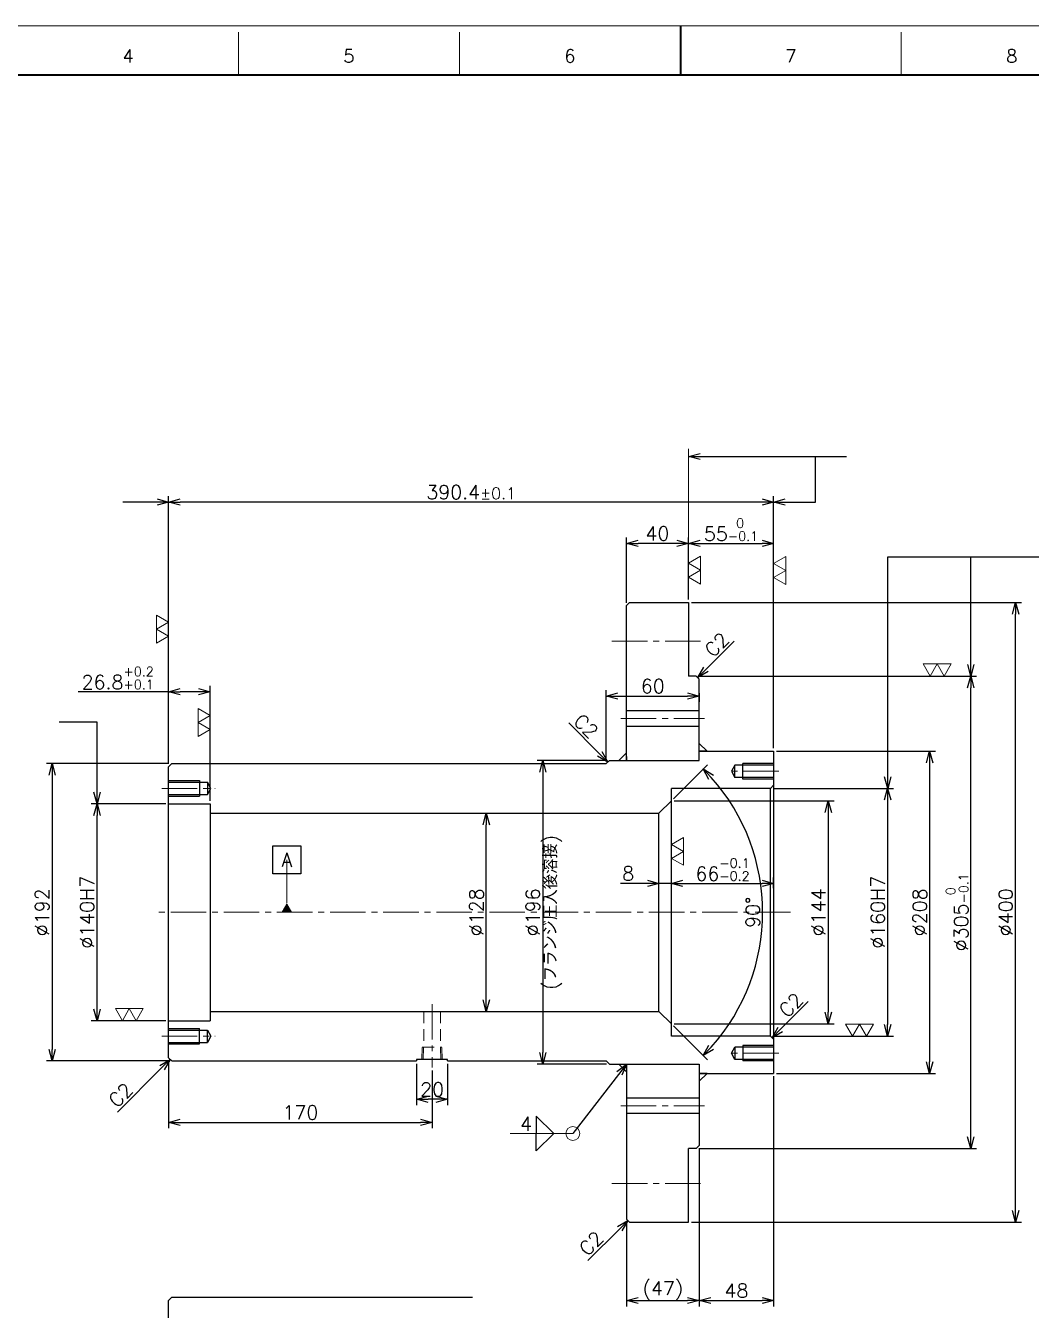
# Model space of a CAD drawing. Header units: millimetres. Extents: x 0 to 1764, y -17 to 1242.
# Drawn here: x 487 to 1136, y 412 to 1242 of the extents above; entities that cross this region are included whole.
import ezdxf
from ezdxf import colors
from ezdxf.entities.mleader import LeaderData, LeaderLine
from ezdxf.enums import TextEntityAlignment as Align
from ezdxf.math import Vec2, Vec3

# ---------------------------------------------------------------- set-up
doc = ezdxf.new("R2010")
doc.units = ezdxf.units.MM
doc.header["$LTSCALE"] = 1.2
doc.header["$PDMODE"] = 99
doc.header["$PDSIZE"] = 1
doc.linetypes.add('CENTER2', pattern=[28.575, 19.05, -3.175, 3.175, -3.175])
doc.linetypes.add('HIDDEN', pattern=[9.525, 6.35, -3.175])
for name, color, linetype, lineweight in [('04_HIDDEN', 2, 'HIDDEN', 13), ('05_CENTER', 4, 'CENTER2', 13), ('07_TEXT', 3, 'Continuous', 13), ('08_DIM', 3, 'Continuous', 13), ('90_FRAME', 5, 'Continuous', 35)]:
    doc.layers.add(name, color=color, linetype=linetype, lineweight=lineweight)
doc.layers.add('91_BLANK', color=5, linetype='Continuous', lineweight=0, plot=False)
doc.styles.add('KSS_TXT', font='txt.shx', dxfattribs={"bigfont": 'extfont2.shx'})
doc.styles.add('KSS_TXT_S', font='txt.shx', dxfattribs={"height": 6, "bigfont": 'extfont2.shx'})
doc.styles.get("Standard").update_dxf_attribs({"font": 'txt.shx', "bigfont": 'extfont2.shx'})
doc.dimstyles.new('KSS_DIM', dxfattribs={"dimscale": 3, "dimtxt": 3, "dimasz": 2.5, "dimexe": 1.25, "dimexo": 0.625, "dimtad": 1, "dimdsep": 46, "dimtxsty": 'KSS_TXT', "dimblk": 'OPEN30', "dimcen": 0, "dimazin": 2, "dimtfac": 0.75, "dimtmove": 0, "dimatfit": 3, "dimldrblk": 'OPEN30', "dimfxl": 1.25, "dimtolj": 1, "dimarcsym": 0})

# ---------------------------------------------------------------- blocks, each defined once
blk = doc.blocks.new('_Open30')
at = {"color": 0, "linetype": 'ByBlock', "lineweight": -2}
for p, q in [((-1, 0.27), (0, 0)), ((0, 0), (-1, -0.27)), ((0, 0), (-1, 0))]:
    blk.add_line(p, q, dxfattribs=at)
blk = doc.blocks.new('*D164')
at = {"layer": '08_DIM', "color": 0, "lineweight": -2, "transparency": 16777216}
for p, q in [((739.4, 571.39), (739.4, 544.84)), ((759.4, 571.39), (759.4, 544.84)), ((751.9, 548.59), (746.9, 548.59))]:
    blk.add_line(p, q, dxfattribs=at)
at = {"layer": 'Defpoints', "color": 0, "transparency": 16777216}
for p in [(739.4, 573.27), (759.4, 573.27), (739.4, 548.59)]:
    blk.add_point(p, dxfattribs=at)
at = {"layer": '08_DIM', "color": 0, "lineweight": -2, "transparency": 16777216, "xscale": 7.5, "yscale": 7.5, "zscale": 7.5, "rotation": 180}
blk.add_blockref('_Open30', (739.4, 548.59), dxfattribs=at)
at = {"layer": '08_DIM', "color": 0, "lineweight": -2, "transparency": 16777216, "xscale": 7.5, "yscale": 7.5, "zscale": 7.5}
blk.add_blockref('_Open30', (759.4, 548.59), dxfattribs=at)
at = {"layer": '08_DIM', "color": 0, "transparency": 16777216, "insert": (749.4, 554.96), "char_height": 9, "attachment_point": 5, "style": 'KSS_TXT'}
blk.add_mtext('\\A1;20', dxfattribs=at)
blk = doc.blocks.new('*D165')
at = {"layer": '08_DIM', "color": 0, "lineweight": -2, "transparency": 16777216}
for p, q in [((579.4, 573.39), (579.4, 529.92)), ((749.4, 567.14), (749.4, 529.92)), ((586.9, 533.67), (741.9, 533.67))]:
    blk.add_line(p, q, dxfattribs=at)
at = {"layer": 'Defpoints', "color": 0, "transparency": 16777216}
for p in [(579.4, 575.27), (749.4, 569.01), (749.4, 533.67)]:
    blk.add_point(p, dxfattribs=at)
at = {"layer": '08_DIM', "color": 0, "lineweight": -2, "transparency": 16777216, "xscale": 7.5, "yscale": 7.5, "zscale": 7.5, "rotation": 180}
blk.add_blockref('_Open30', (579.4, 533.67), dxfattribs=at)
at = {"layer": '08_DIM', "color": 0, "lineweight": -2, "transparency": 16777216, "xscale": 7.5, "yscale": 7.5, "zscale": 7.5}
blk.add_blockref('_Open30', (749.4, 533.67), dxfattribs=at)
at = {"layer": '08_DIM', "color": 0, "transparency": 16777216, "insert": (664.4, 540.04), "char_height": 9, "attachment_point": 5, "style": 'KSS_TXT'}
blk.add_mtext('\\A1;170', dxfattribs=at)
blk = doc.blocks.new('*D166')
at = {"layer": '08_DIM', "color": 0, "lineweight": -2, "transparency": 16777216}
for p, q in [((779.64, 733.27), (788.12, 733.27)), ((784.37, 612.77), (784.37, 725.77)), ((779.64, 605.27), (788.12, 605.27))]:
    blk.add_line(p, q, dxfattribs=at)
at = {"layer": 'Defpoints', "color": 0, "transparency": 16777216}
for p in [(777.76, 733.27), (784.37, 733.27), (777.76, 605.27)]:
    blk.add_point(p, dxfattribs=at)
at = {"layer": '08_DIM', "color": 0, "lineweight": -2, "transparency": 16777216, "xscale": 7.5, "yscale": 7.5, "zscale": 7.5}
for p, rotation in [((784.37, 733.27), 90), ((784.37, 605.27), 270)]:
    blk.add_blockref('_Open30', p, dxfattribs=dict(at, rotation=rotation))
at = {"layer": '08_DIM', "color": 0, "transparency": 16777216, "insert": (777.99, 669.27), "char_height": 9, "attachment_point": 5, "rotation": 90, "style": 'KSS_TXT'}
blk.add_mtext('\\A1;%%C128', dxfattribs=at)
blk = doc.blocks.new('*D167')
at = {"layer": '08_DIM', "color": 0, "lineweight": -2, "transparency": 16777216}
for p, q in [((577.53, 739.27), (529.49, 739.27)), ((533.24, 606.77), (533.24, 731.77)), ((577.53, 599.27), (529.49, 599.27))]:
    blk.add_line(p, q, dxfattribs=at)
at = {"layer": 'Defpoints', "color": 0, "transparency": 16777216}
for p in [(533.24, 739.27), (579.4, 739.27), (579.4, 599.27)]:
    blk.add_point(p, dxfattribs=at)
at = {"layer": '08_DIM', "color": 0, "lineweight": -2, "transparency": 16777216, "xscale": 7.5, "yscale": 7.5, "zscale": 7.5}
for p, rotation in [((533.24, 739.27), 90), ((533.24, 599.27), 270)]:
    blk.add_blockref('_Open30', p, dxfattribs=dict(at, rotation=rotation))
at = {"layer": '08_DIM', "color": 0, "transparency": 16777216, "insert": (526.86, 669.27), "char_height": 9, "attachment_point": 5, "rotation": 90, "style": 'KSS_TXT'}
blk.add_mtext('\\A1;%%C140H7', dxfattribs=at)
blk = doc.blocks.new('*D168')
at = {"layer": '08_DIM', "color": 0, "lineweight": -2, "transparency": 16777216}
for p, q in [((579.53, 765.27), (500.47, 765.27)), ((504.22, 757.77), (504.22, 580.77)), ((579.53, 573.27), (500.47, 573.27))]:
    blk.add_line(p, q, dxfattribs=at)
at = {"layer": 'Defpoints', "color": 0, "transparency": 16777216}
for p in [(581.4, 765.27), (504.22, 573.27), (581.4, 573.27)]:
    blk.add_point(p, dxfattribs=at)
at = {"layer": '08_DIM', "color": 0, "lineweight": -2, "transparency": 16777216, "xscale": 7.5, "yscale": 7.5, "zscale": 7.5}
for p, rotation in [((504.22, 765.27), 90), ((504.22, 573.27), 270)]:
    blk.add_blockref('_Open30', p, dxfattribs=dict(at, rotation=rotation))
at = {"layer": '08_DIM', "color": 0, "transparency": 16777216, "insert": (497.85, 669.27), "char_height": 9, "attachment_point": 5, "rotation": 90, "style": 'KSS_TXT'}
blk.add_mtext('\\A1;%%C192', dxfattribs=at)
blk = doc.blocks.new('*D169')
at = {"layer": '08_DIM', "color": 0, "lineweight": -2, "transparency": 16777216}
for p, q in [((861.93, 767.27), (817.09, 767.27)), ((820.84, 759.77), (820.84, 578.77)), ((861.93, 571.27), (817.09, 571.27))]:
    blk.add_line(p, q, dxfattribs=at)
at = {"layer": 'Defpoints', "color": 0, "transparency": 16777216}
for p in [(863.8, 767.27), (820.84, 571.27), (863.8, 571.27)]:
    blk.add_point(p, dxfattribs=at)
at = {"layer": '08_DIM', "color": 0, "lineweight": -2, "transparency": 16777216, "xscale": 7.5, "yscale": 7.5, "zscale": 7.5}
for p, rotation in [((820.84, 767.27), 90), ((820.84, 571.27), 270)]:
    blk.add_blockref('_Open30', p, dxfattribs=dict(at, rotation=rotation))
at = {"layer": '08_DIM', "color": 0, "transparency": 16777216, "char_height": 9, "attachment_point": 5, "rotation": 90, "style": 'KSS_TXT'}
for s, insert in [('\\A1;(フランジ圧入後溶接)', (827.21, 669.27)), ('\\A1;%%C196', (814.46, 669.27))]:
    blk.add_mtext(s, dxfattribs=dict(at, insert=insert))
blk = doc.blocks.new('*D170')
at = {"layer": '08_DIM', "color": 0, "lineweight": -2, "transparency": 16777216}
for p, q in [((905.68, 741.27), (1008.82, 741.27)), ((1005.07, 733.77), (1005.07, 604.77)), ((905.68, 597.27), (1008.82, 597.27))]:
    blk.add_line(p, q, dxfattribs=at)
at = {"layer": 'Defpoints', "color": 0, "transparency": 16777216}
for p in [(903.8, 741.27), (903.8, 597.27), (1005.07, 597.27)]:
    blk.add_point(p, dxfattribs=at)
at = {"layer": '08_DIM', "color": 0, "lineweight": -2, "transparency": 16777216, "xscale": 7.5, "yscale": 7.5, "zscale": 7.5}
for p, rotation in [((1005.07, 741.27), 90), ((1005.07, 597.27), 270)]:
    blk.add_blockref('_Open30', p, dxfattribs=dict(at, rotation=rotation))
at = {"layer": '08_DIM', "color": 0, "transparency": 16777216, "insert": (998.7, 669.27), "char_height": 9, "attachment_point": 5, "rotation": 90, "style": 'KSS_TXT'}
blk.add_mtext('\\A1;%%C144', dxfattribs=at)
blk = doc.blocks.new('*D171')
at = {"layer": '08_DIM', "color": 0, "lineweight": -2, "transparency": 16777216}
for p, q in [((969.68, 749.27), (1047.12, 749.27)), ((1043.37, 741.77), (1043.37, 596.77)), ((969.68, 589.27), (1047.12, 589.27))]:
    blk.add_line(p, q, dxfattribs=at)
at = {"layer": 'Defpoints', "color": 0, "transparency": 16777216}
for p in [(967.8, 749.27), (967.8, 589.27), (1043.37, 589.27)]:
    blk.add_point(p, dxfattribs=at)
at = {"layer": '08_DIM', "color": 0, "lineweight": -2, "transparency": 16777216, "xscale": 7.5, "yscale": 7.5, "zscale": 7.5}
for p, rotation in [((1043.37, 749.27), 90), ((1043.37, 589.27), 270)]:
    blk.add_blockref('_Open30', p, dxfattribs=dict(at, rotation=rotation))
at = {"layer": '08_DIM', "color": 0, "transparency": 16777216, "insert": (1037, 669.27), "char_height": 9, "attachment_point": 5, "rotation": 90, "style": 'KSS_TXT'}
blk.add_mtext('\\A1;%%C160H7', dxfattribs=at)
blk = doc.blocks.new('*D172')
at = {"layer": '08_DIM', "color": 0, "lineweight": -2, "transparency": 16777216}
for p, q in [((971.68, 773.27), (1074.17, 773.27)), ((1070.42, 765.77), (1070.42, 572.77)), ((971.68, 565.27), (1074.17, 565.27))]:
    blk.add_line(p, q, dxfattribs=at)
at = {"layer": 'Defpoints', "color": 0, "transparency": 16777216}
for p in [(969.8, 773.27), (969.8, 565.27), (1070.42, 565.27)]:
    blk.add_point(p, dxfattribs=at)
at = {"layer": '08_DIM', "color": 0, "lineweight": -2, "transparency": 16777216, "xscale": 7.5, "yscale": 7.5, "zscale": 7.5}
for p, rotation in [((1070.42, 773.27), 90), ((1070.42, 565.27), 270)]:
    blk.add_blockref('_Open30', p, dxfattribs=dict(at, rotation=rotation))
at = {"layer": '08_DIM', "color": 0, "transparency": 16777216, "insert": (1064.05, 669.27), "char_height": 9, "attachment_point": 5, "rotation": 90, "style": 'KSS_TXT'}
blk.add_mtext('\\A1;%%C208', dxfattribs=at)
blk = doc.blocks.new('*D173')
at = {"layer": '08_DIM', "color": 0, "lineweight": -2, "transparency": 16777216}
for p, q in [((921.68, 821.77), (1100.77, 821.77)), ((1097.02, 524.27), (1097.02, 814.27)), ((921.68, 516.77), (1100.77, 516.77))]:
    blk.add_line(p, q, dxfattribs=at)
at = {"layer": 'Defpoints', "color": 0, "transparency": 16777216}
for p in [(919.8, 821.77), (1097.02, 821.77), (919.8, 516.77)]:
    blk.add_point(p, dxfattribs=at)
at = {"layer": '08_DIM', "color": 0, "lineweight": -2, "transparency": 16777216, "xscale": 7.5, "yscale": 7.5, "zscale": 7.5}
for p, rotation in [((1097.02, 821.77), 90), ((1097.02, 516.77), 270)]:
    blk.add_blockref('_Open30', p, dxfattribs=dict(at, rotation=rotation))
at = {"layer": '08_DIM', "color": 0, "transparency": 16777216, "insert": (1088.15, 669.27), "char_height": 9, "attachment_point": 5, "rotation": 90, "style": 'KSS_TXT'}
blk.add_mtext('%%C305{\\H6.000000;\\S 0^ -0.1;}', dxfattribs=at)
blk = doc.blocks.new('*D174')
at = {"layer": '08_DIM', "color": 0, "lineweight": -2, "transparency": 16777216}
for p, q in [((916.68, 869.27), (1129.65, 869.27)), ((1125.9, 476.77), (1125.9, 861.77)), ((916.68, 469.27), (1129.65, 469.27))]:
    blk.add_line(p, q, dxfattribs=at)
at = {"layer": 'Defpoints', "color": 0, "transparency": 16777216}
for p in [(914.8, 869.27), (1125.9, 869.27), (914.8, 469.27)]:
    blk.add_point(p, dxfattribs=at)
at = {"layer": '08_DIM', "color": 0, "lineweight": -2, "transparency": 16777216, "xscale": 7.5, "yscale": 7.5, "zscale": 7.5}
for p, rotation in [((1125.9, 869.27), 90), ((1125.9, 469.27), 270)]:
    blk.add_blockref('_Open30', p, dxfattribs=dict(at, rotation=rotation))
at = {"layer": '08_DIM', "color": 0, "transparency": 16777216, "insert": (1119.53, 669.27), "char_height": 9, "attachment_point": 5, "rotation": 90, "style": 'KSS_TXT'}
blk.add_mtext('\\A1;%%C400', dxfattribs=at)
blk = doc.blocks.new('*D176')
at = {"layer": '08_DIM', "color": 0, "lineweight": -2, "transparency": 16777216}
for p, q in [((861.8, 767.14), (861.8, 812.62)), ((869.3, 808.87), (914.3, 808.87)), ((921.8, 810.75), (921.8, 805.12))]:
    blk.add_line(p, q, dxfattribs=at)
at = {"layer": 'Defpoints', "color": 0, "transparency": 16777216}
for p in [(921.8, 812.62), (921.8, 808.87), (861.8, 765.27)]:
    blk.add_point(p, dxfattribs=at)
at = {"layer": '08_DIM', "color": 0, "lineweight": -2, "transparency": 16777216, "xscale": 7.5, "yscale": 7.5, "zscale": 7.5, "rotation": 180}
blk.add_blockref('_Open30', (861.8, 808.87), dxfattribs=at)
at = {"layer": '08_DIM', "color": 0, "lineweight": -2, "transparency": 16777216, "xscale": 7.5, "yscale": 7.5, "zscale": 7.5}
blk.add_blockref('_Open30', (921.8, 808.87), dxfattribs=at)
at = {"layer": '08_DIM', "color": 0, "transparency": 16777216, "insert": (891.8, 815.25), "char_height": 9, "attachment_point": 5, "style": 'KSS_TXT'}
blk.add_mtext('\\A1;60', dxfattribs=at)
blk = doc.blocks.new('*D177')
at = {"layer": '08_DIM', "color": 0, "lineweight": -2, "transparency": 16777216}
for p, q in [((874.8, 869.14), (874.8, 911.16)), ((907.3, 907.41), (882.3, 907.41)), ((914.8, 871.14), (914.8, 911.16))]:
    blk.add_line(p, q, dxfattribs=at)
at = {"layer": 'Defpoints', "color": 0, "transparency": 16777216}
for p in [(874.8, 907.41), (874.8, 867.27), (914.8, 869.27)]:
    blk.add_point(p, dxfattribs=at)
at = {"layer": '08_DIM', "color": 0, "lineweight": -2, "transparency": 16777216, "xscale": 7.5, "yscale": 7.5, "zscale": 7.5, "rotation": 180}
blk.add_blockref('_Open30', (874.8, 907.41), dxfattribs=at)
at = {"layer": '08_DIM', "color": 0, "lineweight": -2, "transparency": 16777216, "xscale": 7.5, "yscale": 7.5, "zscale": 7.5}
blk.add_blockref('_Open30', (914.8, 907.41), dxfattribs=at)
at = {"layer": '08_DIM', "color": 0, "transparency": 16777216, "insert": (894.8, 913.78), "char_height": 9, "attachment_point": 5, "style": 'KSS_TXT'}
blk.add_mtext('\\A1;40', dxfattribs=at)
blk = doc.blocks.new('*D178')
at = {"layer": '08_DIM', "color": 0, "lineweight": -2, "transparency": 16777216}
for p, q in [((921.8, 516.89), (921.8, 414.89)), ((874.8, 469.39), (874.8, 414.89)), ((882.3, 418.64), (914.3, 418.64))]:
    blk.add_line(p, q, dxfattribs=at)
at = {"layer": 'Defpoints', "color": 0, "transparency": 16777216}
for p in [(921.8, 518.77), (874.8, 471.27), (921.8, 418.64)]:
    blk.add_point(p, dxfattribs=at)
at = {"layer": '08_DIM', "color": 0, "lineweight": -2, "transparency": 16777216, "xscale": 7.5, "yscale": 7.5, "zscale": 7.5, "rotation": 180}
blk.add_blockref('_Open30', (874.8, 418.64), dxfattribs=at)
at = {"layer": '08_DIM', "color": 0, "lineweight": -2, "transparency": 16777216, "xscale": 7.5, "yscale": 7.5, "zscale": 7.5}
blk.add_blockref('_Open30', (921.8, 418.64), dxfattribs=at)
at = {"layer": '08_DIM', "color": 0, "transparency": 16777216, "insert": (898.3, 425.01), "char_height": 9, "attachment_point": 5, "style": 'KSS_TXT'}
blk.add_mtext('\\A1;(47)', dxfattribs=at)
blk = doc.blocks.new('*D179')
at = {"layer": '08_DIM', "color": 0, "lineweight": -2, "transparency": 16777216}
for p, q in [((914.8, 871.14), (914.8, 911.16)), ((922.3, 907.41), (962.3, 907.41)), ((969.8, 775.14), (969.8, 911.16))]:
    blk.add_line(p, q, dxfattribs=at)
at = {"layer": 'Defpoints', "color": 0, "transparency": 16777216}
for p in [(969.8, 907.41), (914.8, 869.27), (969.8, 773.27)]:
    blk.add_point(p, dxfattribs=at)
at = {"layer": '08_DIM', "color": 0, "lineweight": -2, "transparency": 16777216, "xscale": 7.5, "yscale": 7.5, "zscale": 7.5, "rotation": 180}
blk.add_blockref('_Open30', (914.8, 907.41), dxfattribs=at)
at = {"layer": '08_DIM', "color": 0, "lineweight": -2, "transparency": 16777216, "xscale": 7.5, "yscale": 7.5, "zscale": 7.5}
blk.add_blockref('_Open30', (969.8, 907.41), dxfattribs=at)
at = {"layer": '08_DIM', "color": 0, "transparency": 16777216, "insert": (942.3, 916.28), "char_height": 9, "attachment_point": 5, "style": 'KSS_TXT'}
blk.add_mtext('55{\\H6.000000;\\S 0^ -0.1;}', dxfattribs=at)
blk = doc.blocks.new('*D180')
at = {"layer": '08_DIM', "color": 0, "lineweight": -2, "transparency": 16777216}
for p, q in [((969.8, 563.39), (969.8, 414.89)), ((921.8, 516.89), (921.8, 414.89)), ((929.3, 418.64), (962.3, 418.64))]:
    blk.add_line(p, q, dxfattribs=at)
at = {"layer": 'Defpoints', "color": 0, "transparency": 16777216}
for p in [(969.8, 565.27), (921.8, 518.77), (969.8, 418.64)]:
    blk.add_point(p, dxfattribs=at)
at = {"layer": '08_DIM', "color": 0, "lineweight": -2, "transparency": 16777216, "xscale": 7.5, "yscale": 7.5, "zscale": 7.5, "rotation": 180}
blk.add_blockref('_Open30', (921.8, 418.64), dxfattribs=at)
at = {"layer": '08_DIM', "color": 0, "lineweight": -2, "transparency": 16777216, "xscale": 7.5, "yscale": 7.5, "zscale": 7.5}
blk.add_blockref('_Open30', (969.8, 418.64), dxfattribs=at)
at = {"layer": '08_DIM', "color": 0, "transparency": 16777216, "insert": (945.8, 425.01), "char_height": 9, "attachment_point": 5, "style": 'KSS_TXT'}
blk.add_mtext('\\A1;48', dxfattribs=at)
blk = doc.blocks.new('*D181')
at = {"layer": '08_DIM', "color": 0, "lineweight": -2, "transparency": 16777216}
for p, q in [((579.4, 765.14), (579.4, 937.81)), ((969.8, 775.14), (969.8, 937.81)), ((962.3, 934.06), (586.9, 934.06))]:
    blk.add_line(p, q, dxfattribs=at)
at = {"layer": 'Defpoints', "color": 0, "transparency": 16777216}
for p in [(579.4, 934.06), (969.8, 773.27), (579.4, 763.27)]:
    blk.add_point(p, dxfattribs=at)
at = {"layer": '08_DIM', "color": 0, "lineweight": -2, "transparency": 16777216, "xscale": 7.5, "yscale": 7.5, "zscale": 7.5, "rotation": 180}
blk.add_blockref('_Open30', (579.4, 934.06), dxfattribs=at)
at = {"layer": '08_DIM', "color": 0, "lineweight": -2, "transparency": 16777216, "xscale": 7.5, "yscale": 7.5, "zscale": 7.5}
blk.add_blockref('_Open30', (969.8, 934.06), dxfattribs=at)
at = {"layer": '08_DIM', "color": 0, "transparency": 16777216, "insert": (774.6, 940.43), "char_height": 9, "attachment_point": 5, "style": 'KSS_TXT'}
blk.add_mtext('390.4{\\H7.500000;%%p0.1}', dxfattribs=at)
blk = doc.blocks.new('*D182')
at = {"layer": '08_DIM', "color": 0, "lineweight": -2, "transparency": 16777216}
blk.add_line((857.5, 771.57), (837.53, 791.54), dxfattribs=at)
at = {"layer": 'Defpoints', "color": 0, "transparency": 16777216}
for p in [(825.52, 803.55), (825.52, 803.55), (862.8, 766.27)]:
    blk.add_point(p, dxfattribs=at)
at = {"layer": '08_DIM', "color": 0, "lineweight": -2, "transparency": 16777216, "xscale": 7.5, "yscale": 7.5, "zscale": 7.5, "rotation": 315}
blk.add_blockref('_Open30', (862.8, 766.27), dxfattribs=at)
at = {"layer": '08_DIM', "color": 0, "transparency": 16777216, "insert": (848.67, 789.42), "char_height": 9, "attachment_point": 5, "rotation": 315, "style": 'KSS_TXT'}
blk.add_mtext('\\A1;C2', dxfattribs=at)
blk = doc.blocks.new('*D183')
at = {"layer": '08_DIM', "color": 0, "lineweight": -2, "transparency": 16777216}
blk.add_line((926.11, 826.07), (944.25, 844.21), dxfattribs=at)
at = {"layer": 'Defpoints', "color": 0, "transparency": 16777216}
for p in [(954.43, 854.4), (954.43, 854.4), (920.8, 820.77)]:
    blk.add_point(p, dxfattribs=at)
at = {"layer": '08_DIM', "color": 0, "lineweight": -2, "transparency": 16777216, "xscale": 7.5, "yscale": 7.5, "zscale": 7.5, "rotation": 225}
blk.add_blockref('_Open30', (920.8, 820.77), dxfattribs=at)
at = {"layer": '08_DIM', "color": 0, "transparency": 16777216, "insert": (933.11, 842.09), "char_height": 9, "attachment_point": 5, "rotation": 45, "style": 'KSS_TXT'}
blk.add_mtext('\\A1;C2', dxfattribs=at)
blk = doc.blocks.new('*D184')
at = {"layer": '08_DIM', "color": 0, "lineweight": -2, "transparency": 16777216}
blk.add_line((974.11, 593.57), (992.11, 611.58), dxfattribs=at)
at = {"layer": 'Defpoints', "color": 0, "transparency": 16777216}
for p in [(998.4, 617.87), (998.4, 617.87), (968.8, 588.27)]:
    blk.add_point(p, dxfattribs=at)
at = {"layer": '08_DIM', "color": 0, "lineweight": -2, "transparency": 16777216, "xscale": 7.5, "yscale": 7.5, "zscale": 7.5, "rotation": 224.9999999999999}
blk.add_blockref('_Open30', (968.8, 588.27), dxfattribs=at)
at = {"layer": '08_DIM', "color": 0, "transparency": 16777216, "insert": (980.98, 609.46), "char_height": 9, "attachment_point": 5, "rotation": 45, "style": 'KSS_TXT'}
blk.add_mtext('\\A1;C2', dxfattribs=at)
blk = doc.blocks.new('*D185')
at = {"layer": '08_DIM', "color": 0, "lineweight": -2, "transparency": 16777216}
blk.add_line((575.1, 568.97), (546.31, 540.17), dxfattribs=at)
at = {"layer": 'Defpoints', "color": 0, "transparency": 16777216}
for p in [(580.4, 574.27), (525.47, 519.34), (525.47, 519.34)]:
    blk.add_point(p, dxfattribs=at)
at = {"layer": '08_DIM', "color": 0, "lineweight": -2, "transparency": 16777216, "xscale": 7.5, "yscale": 7.5, "zscale": 7.5, "rotation": 44.99999999999983}
blk.add_blockref('_Open30', (580.4, 574.27), dxfattribs=at)
at = {"layer": '08_DIM', "color": 0, "transparency": 16777216, "insert": (548.43, 551.31), "char_height": 9, "attachment_point": 5, "rotation": 45, "style": 'KSS_TXT'}
blk.add_mtext('\\A1;C2', dxfattribs=at)
blk = doc.blocks.new('*D186')
at = {"layer": '08_DIM', "color": 0, "lineweight": -2, "transparency": 16777216}
for p, q in [((895.8, 684.88), (895.8, 691.71)), ((903.8, 684.88), (903.8, 691.71)), ((888.3, 687.96), (871.05, 687.96)), ((903.8, 687.96), (895.8, 687.96)), ((911.3, 687.96), (918.8, 687.96))]:
    blk.add_line(p, q, dxfattribs=at)
at = {"layer": 'Defpoints', "color": 0, "transparency": 16777216}
for p in [(895.8, 687.96), (895.8, 683), (903.8, 683)]:
    blk.add_point(p, dxfattribs=at)
at = {"layer": '08_DIM', "color": 0, "lineweight": -2, "transparency": 16777216, "xscale": 7.5, "yscale": 7.5, "zscale": 7.5}
blk.add_blockref('_Open30', (895.8, 687.96), dxfattribs=at)
at = {"layer": '08_DIM', "color": 0, "lineweight": -2, "transparency": 16777216, "xscale": 7.5, "yscale": 7.5, "zscale": 7.5, "rotation": 180}
blk.add_blockref('_Open30', (903.8, 687.96), dxfattribs=at)
at = {"layer": '08_DIM', "color": 0, "transparency": 16777216, "insert": (875.93, 694.33), "char_height": 9, "attachment_point": 5, "style": 'KSS_TXT'}
blk.add_mtext('\\A1;8', dxfattribs=at)
blk = doc.blocks.new('*D187')
at = {"layer": '08_DIM', "color": 0, "lineweight": -2, "transparency": 16777216}
for p, q in [((903.8, 684.88), (903.8, 691.71)), ((969.8, 684.88), (969.8, 691.71)), ((911.3, 687.96), (962.3, 687.96))]:
    blk.add_line(p, q, dxfattribs=at)
at = {"layer": 'Defpoints', "color": 0, "transparency": 16777216}
for p in [(903.8, 683), (969.8, 687.96), (969.8, 683)]:
    blk.add_point(p, dxfattribs=at)
at = {"layer": '08_DIM', "color": 0, "lineweight": -2, "transparency": 16777216, "xscale": 7.5, "yscale": 7.5, "zscale": 7.5, "rotation": 180}
blk.add_blockref('_Open30', (903.8, 687.96), dxfattribs=at)
at = {"layer": '08_DIM', "color": 0, "lineweight": -2, "transparency": 16777216, "xscale": 7.5, "yscale": 7.5, "zscale": 7.5}
blk.add_blockref('_Open30', (969.8, 687.96), dxfattribs=at)
at = {"layer": '08_DIM', "color": 0, "transparency": 16777216, "insert": (936.8, 696.83), "char_height": 9, "attachment_point": 5, "style": 'KSS_TXT'}
blk.add_mtext('66{\\H6.000000;\\S-0.1^ -0.2;}', dxfattribs=at)
blk = doc.blocks.new('*D188')
at = {"layer": '08_DIM', "color": 0, "lineweight": -2, "transparency": 16777216}
for p, q in [((579.4, 765.14), (579.4, 815.37)), ((606.2, 741.14), (606.2, 815.37)), ((579.4, 811.62), (521.09, 811.62)), ((598.7, 811.62), (586.9, 811.62))]:
    blk.add_line(p, q, dxfattribs=at)
at = {"layer": 'Defpoints', "color": 0, "transparency": 16777216}
for p in [(579.4, 811.62), (579.4, 763.27), (606.2, 739.27)]:
    blk.add_point(p, dxfattribs=at)
at = {"layer": '08_DIM', "color": 0, "lineweight": -2, "transparency": 16777216, "xscale": 7.5, "yscale": 7.5, "zscale": 7.5, "rotation": 180}
blk.add_blockref('_Open30', (579.4, 811.62), dxfattribs=at)
at = {"layer": '08_DIM', "color": 0, "lineweight": -2, "transparency": 16777216, "xscale": 7.5, "yscale": 7.5, "zscale": 7.5}
blk.add_blockref('_Open30', (606.2, 811.62), dxfattribs=at)
at = {"layer": '08_DIM', "color": 0, "transparency": 16777216, "insert": (546.5, 820.5), "char_height": 9, "attachment_point": 5, "style": 'KSS_TXT'}
blk.add_mtext('26.8{\\H6.000000;\\S+0.2^ +0.1;}', dxfattribs=at)
blk = doc.blocks.new('*D189')
at = {"layer": '08_DIM', "color": 0, "lineweight": -2, "transparency": 16777216}
for p, q in [((905.13, 742.6), (927.01, 764.47)), ((905.13, 595.94), (927.01, 574.07))]:
    blk.add_line(p, q, dxfattribs=at)
blk.add_arc((831.8, 669.27), 130.89, 318.28361, 41.71639, dxfattribs=at)
at = {"layer": 'Defpoints', "color": 0, "transparency": 16777216}
for p in [(903.8, 741.27), (895.8, 733.27), (958.23, 635.39), (895.8, 605.27), (903.8, 597.27)]:
    blk.add_point(p, dxfattribs=at)
at = {"layer": '08_DIM', "color": 0, "lineweight": -2, "transparency": 16777216, "xscale": 7.5, "yscale": 7.5, "zscale": 7.5}
for p, rotation in [((924.35, 761.82), 133.3581932478947), ((924.35, 576.72), 226.6418067521053)]:
    blk.add_blockref('_Open30', p, dxfattribs=dict(at, rotation=rotation))
at = {"layer": '08_DIM', "color": 0, "transparency": 16777216, "insert": (956.32, 669.27), "char_height": 9, "attachment_point": 5, "rotation": 90, "style": 'KSS_TXT'}
blk.add_mtext('\\A1;90%%d', dxfattribs=at)
blk = doc.blocks.new('*D190')
at = {"layer": '08_DIM', "color": 0, "lineweight": -2, "transparency": 16777216}
blk.add_line((870.5, 464.97), (849.96, 444.42), dxfattribs=at)
at = {"layer": 'Defpoints', "color": 0, "transparency": 16777216}
for p in [(875.8, 470.27), (837.37, 431.83), (837.37, 431.83)]:
    blk.add_point(p, dxfattribs=at)
at = {"layer": '08_DIM', "color": 0, "lineweight": -2, "transparency": 16777216, "xscale": 7.5, "yscale": 7.5, "zscale": 7.5, "rotation": 45.00000000000016}
blk.add_blockref('_Open30', (875.8, 470.27), dxfattribs=at)
at = {"layer": '08_DIM', "color": 0, "transparency": 16777216, "insert": (852.08, 455.56), "char_height": 9, "attachment_point": 5, "rotation": 45, "style": 'KSS_TXT'}
blk.add_mtext('\\A1;C2', dxfattribs=at)
blk = doc.blocks.new('p1ba02')
for p, q in [((-1.5, 2.6), (1.5, 2.6)), ((0, 0), (-1.5, 2.6)), ((1.5, 2.6), (0, 0)), ((3, 0), (1.5, 2.6)), ((1.5, 2.6), (4.5, 2.6)), ((4.5, 2.6), (3, 0))]:
    blk.add_line(p, q)
blk = doc.blocks.new('AM_DATUM')
at = {"transparency": 16777216}
blk.add_lwpolyline([(3, -3), (-3, -3), (-3, 3), (3, 3)], close=True, dxfattribs=at)
blk.add_attdef('DATUM', text='', height=3, dxfattribs=at).set_placement((0, 0), align=Align.MIDDLE)
blk = doc.blocks.new('_DatumFilled')
at = {"color": 0, "linetype": 'ByBlock'}
blk.add_solid([(0, 0.58), (-1, 0), (0, -0.58)], dxfattribs=at)
blk = doc.blocks.new('Weld-line')
blk.add_line((0, 0), (1, 0))

msp = doc.modelspace()

# ---------------------------------------------------------------- linework, layer by layer
at = {"color": 0}
for p, q in [((874.805, 867.27), (876.805, 869.27)), ((874.805, 767.27), (874.805, 867.27)), ((876.805, 869.27), (914.805, 869.27)), ((914.805, 869.27), (914.805, 821.77)), ((919.805, 821.77), (914.805, 821.77)), ((921.805, 819.77), (919.805, 821.77)), ((921.805, 767.27), (921.805, 819.77)), ((921.805, 799.27), (874.805, 799.27)), ((921.805, 789.27), (874.805, 789.27)), ((921.805, 773.27), (969.805, 773.27)), ((969.805, 773.27), (969.805, 565.27)), ((579.405, 763.27), (581.405, 765.27)), ((579.405, 575.27), (579.405, 763.27)), ((581.405, 765.27), (861.805, 765.27)), ((861.805, 765.27), (863.805, 767.27)), ((863.805, 767.27), (921.805, 767.27)), ((944.805, 764.27), (942.496, 760.27)), ((969.805, 764.27), (944.805, 764.27)), ((944.805, 756.27), (944.805, 764.27)), ((969.805, 765.27), (949.805, 765.27)), ((949.805, 755.27), (949.805, 765.27)), ((942.496, 760.27), (944.805, 756.27)), ((969.805, 756.27), (944.805, 756.27)), ((969.805, 755.27), (949.805, 755.27)), ((579.405, 754.27), (599.405, 754.27)), ((579.405, 753.27), (604.405, 753.27)), ((599.405, 754.27), (599.405, 744.27)), ((604.405, 753.27), (604.405, 745.27)), ((606.714, 749.27), (604.405, 753.27)), ((604.405, 745.27), (606.714, 749.27)), ((967.805, 749.27), (903.805, 749.27)), ((903.805, 589.27), (903.805, 749.27)), ((969.805, 751.27), (967.805, 749.27)), ((967.805, 589.27), (967.805, 749.27)), ((579.405, 745.27), (604.405, 745.27)), ((579.405, 744.27), (599.405, 744.27)), ((579.405, 739.27), (606.205, 739.27)), ((606.205, 739.27), (606.205, 599.27)), ((895.805, 733.27), (903.805, 741.27)), ((606.205, 733.27), (895.805, 733.27)), ((895.805, 605.27), (895.805, 733.27)), ((579.405, 599.27), (606.205, 599.27)), ((606.205, 605.27), (895.805, 605.27)), ((895.805, 605.27), (903.805, 597.27)), ((579.405, 594.27), (599.405, 594.27)), ((579.405, 593.27), (604.405, 593.27)), ((599.405, 584.27), (599.405, 594.27)), ((604.405, 593.27), (606.714, 589.27)), ((604.405, 585.27), (604.405, 593.27)), ((606.714, 589.27), (604.405, 585.27)), ((967.805, 589.27), (903.805, 589.27)), ((969.805, 587.27), (967.805, 589.27)), ((579.405, 585.27), (604.405, 585.27)), ((579.405, 584.27), (599.405, 584.27)), ((942.496, 578.27), (944.805, 582.27)), ((969.805, 582.27), (944.805, 582.27)), ((944.805, 582.27), (944.805, 574.27)), ((969.805, 583.27), (949.805, 583.27)), ((949.805, 583.27), (949.805, 573.27)), ((579.405, 575.27), (581.405, 573.27)), ((581.405, 573.27), (739.405, 573.27)), ((759.405, 574.27), (739.405, 574.27)), ((739.405, 574.27), (739.405, 573.27)), ((759.405, 573.27), (759.405, 574.27)), ((759.405, 573.27), (861.805, 573.27)), ((861.805, 573.27), (863.805, 571.27)), ((944.805, 574.27), (942.496, 578.27)), ((969.805, 574.27), (944.805, 574.27)), ((969.805, 573.27), (949.805, 573.27)), ((863.805, 571.27), (921.805, 571.27)), ((874.805, 571.27), (874.805, 471.27)), ((921.805, 571.27), (921.805, 518.77)), ((921.805, 565.27), (969.805, 565.27)), ((921.805, 549.27), (874.805, 549.27)), ((921.805, 539.27), (874.805, 539.27)), ((914.805, 469.27), (914.805, 516.77)), ((919.805, 516.77), (914.805, 516.77)), ((919.805, 516.77), (921.805, 518.77)), ((874.805, 471.27), (876.805, 469.27)), ((876.805, 469.27), (914.805, 469.27)), ((579.405, 418.763), (581.405, 420.763)), ((579.405, 230.763), (579.405, 418.763)), ((581.405, 420.763), (775.556, 420.763))]:
    msp.add_line(p, q, dxfattribs=at)
at = {"color": 3}
for p, q in [((827.864, 526.494), (816.614, 537.744)), ((816.614, 537.744), (816.614, 526.494)), ((827.864, 526.494), (816.614, 515.244)), ((816.614, 515.244), (816.614, 526.494))]:
    msp.add_line(p, q, dxfattribs=at)
for points in [[(874.805, 767.27), (874.805, 772.27), (869.805, 767.27), (869.805, 767.27)], [(921.805, 773.27), (921.805, 778.27), (926.805, 773.27), (926.805, 773.27)], [(874.805, 571.27), (874.805, 566.27), (869.805, 571.27), (869.805, 571.27)], [(921.805, 565.27), (921.805, 560.27), (926.805, 565.27), (926.805, 565.27)]]:
    msp.add_lwpolyline(points, close=True, dxfattribs=at)
for points in [[(874.805, 767.27), (874.805, 769.77), (874.805, 769.77), (874.805, 767.27)], [(874.805, 571.27), (874.805, 568.77), (874.805, 568.77), (874.805, 571.27)]]:
    msp.add_lwpolyline(points, close=True)
at = {"layer": '04_HIDDEN'}
for p, q in [((744.055, 605.27), (744.055, 582.27)), ((754.755, 605.27), (754.755, 582.27)), ((742.826, 574.27), (743.078, 582.27)), ((743.078, 582.27), (755.732, 582.27)), ((743.682, 574.27), (743.934, 582.27)), ((755.127, 574.27), (754.876, 582.27)), ((755.983, 574.27), (755.732, 582.27))]:
    msp.add_line(p, q, dxfattribs=at)
at = {"layer": '05_CENTER'}
for p, q in [((865.441, 844.27), (924.276, 844.27)), ((871.186, 794.27), (925.186, 794.27)), ((973.192, 760.27), (939.7, 760.27)), ((574.964, 749.27), (609.51, 749.27)), ((980.76, 669.27), (571.867, 669.27)), ((749.405, 610.04), (749.405, 569.015)), ((574.964, 589.27), (609.51, 589.27)), ((973.192, 578.27), (939.7, 578.27)), ((871.186, 544.27), (925.186, 544.27)), ((865.441, 494.27), (924.276, 494.27))]:
    msp.add_line(p, q, dxfattribs=at)
at = {"layer": '08_DIM'}
msp.add_line((914.805, 911.155), (914.805, 968.352), dxfattribs=at)
msp.add_circle((840.248, 526.494), 4.5, dxfattribs=at)
at = {"layer": '90_FRAME', "color": 4, "lineweight": 13}
for p, q in [((624.464, 1209.75), (624.464, 1237.359)), ((767.032, 1209.75), (767.032, 1237.359)), ((1052.169, 1209.75), (1052.169, 1237.359))]:
    msp.add_line(p, q, dxfattribs=at)
at = {"layer": '90_FRAME'}
msp.add_line((909.6, 1241.619), (909.6, 1209.75), dxfattribs=at)
msp.add_lwpolyline([(82.742, 27.485), (1736.459, 27.485), (1736.459, 1209.75), (82.742, 1209.75)], close=True, dxfattribs=at)
at = {"layer": '91_BLANK'}
msp.add_lwpolyline([(0, 0), (1764.068, 0), (1764.068, 1241.619), (0, 1241.619)], close=True, dxfattribs=at)

# ---------------------------------------------------------------- block references
at = {"layer": '08_DIM', "xscale": 3, "yscale": 3, "zscale": 3}
for p, rotation in [((914.805, 894.631), 270), ((969.805, 894.465), 270), ((579.405, 847.608), 89.99999999999999), ((606.205, 787.223), 89.99999999999999), ((903.805, 713.099), 270)]:
    msp.add_blockref('p1ba02', p, dxfattribs=dict(at, rotation=rotation))
at = {"layer": '08_DIM'}
for name, p, xscale, yscale, zscale in [('p1ba02', (1070.864, 821.77), 3, 3, 3), ('p1ba02', (549.508, 599.27), 3, 3, 3), ('p1ba02', (1020.7, 589.27), 3, 3, 3), ('Weld-line', (799.748, 526.494), 40.49999999999999, 40.49999999999999, 40.49999999999999)]:
    msp.add_blockref(name, p, dxfattribs=dict(at, xscale=xscale, yscale=yscale, zscale=zscale))

# ---------------------------------------------------------------- texts
at = {"layer": '07_TEXT', "style": 'KSS_TXT_S'}
msp.add_text('4', height=9, dxfattribs=at).set_placement((806.165, 528.241))
at = {"layer": '90_FRAME', "color": 0, "lineweight": 13, "style": 'KSS_TXT'}
for s, p in [('4', (553.18, 1215.249)), ('5', (695.748, 1215.249)), ('6', (838.316, 1215.249)), ('7', (980.884, 1215.249)), ('8', (1123.453, 1215.249))]:
    msp.add_text(s, height=8.52, dxfattribs=at).set_placement(p, align=Align.BOTTOM_CENTER)

# ---------------------------------------------------------------- dimensions: what is measured, and where the dimension line sits
at = {"layer": '08_DIM'}
for base, p1, p2, override, picture, middle in [((579.405, 934.06), (969.805, 773.27), (579.405, 763.27), {"dimtol": 1, "dimtp": 0.1, "dimtm": 0.1, "dimtfac": 0.833333, "dimtolj": 0, "dimarcsym": 1}, '*D181', (774.605, 940.435)), ((969.805, 907.405), (914.805, 869.27), (969.805, 773.27), {"dimpost": '', "dimtol": 1, "dimlim": 0, "dimtp": 0, "dimtm": 0.1, "dimtfac": 0.666667, "dimtdec": 2, "dimtolj": 0, "dimtzin": 8, "dimarcsym": 1}, '*D179', (942.305, 916.28)), ((874.805, 907.405), (914.805, 869.27), (874.805, 867.27), {"dimarcsym": 1}, '*D177', (894.805, 913.78)), ((579.405, 811.623), (606.205, 739.27), (579.405, 763.27), {"dimpost": '', "dimtol": 1, "dimlim": 0, "dimtp": 0.2, "dimtm": -0.1, "dimtfac": 0.666667, "dimtdec": 2, "dimtolj": 0, "dimtzin": 8, "dimarcsym": 1}, '*D188', (546.498, 820.498)), ((921.805, 808.873), (861.805, 765.27), (921.805, 812.623), {"dimarcsym": 1}, '*D176', (891.805, 815.248)), ((895.805, 687.956), (903.805, 683.003), (895.805, 683.003), {"dimarcsym": 1}, '*D186', (875.93, 694.331)), ((969.805, 687.956), (903.805, 683.003), (969.805, 683.003), {"dimpost": '', "dimtol": 1, "dimlim": 0, "dimtp": -0.1, "dimtm": 0.2, "dimtfac": 0.666667, "dimtdec": 2, "dimtolj": 0, "dimtzin": 8, "dimarcsym": 1}, '*D187', (936.805, 696.831)), ((749.405, 533.669), (579.405, 575.27), (749.405, 569.015), {"dimarcsym": 1}, '*D165', (664.405, 540.044)), ((739.405, 548.588), (759.405, 573.27), (739.405, 573.27), {"dimarcsym": 1}, '*D164', (749.405, 554.963)), ((969.805, 418.638), (921.805, 518.77), (969.805, 565.27), {"dimarcsym": 1}, '*D180', (945.805, 425.013))]:
    dim = msp.add_linear_dim(base=base, p1=p1, p2=p2, dimstyle='KSS_DIM', override=override, dxfattribs=at)
    dim.commit()
    dim.dimension.update_dxf_attribs({"geometry": picture, "text_midpoint": middle})
for base, p1, p2, text, override, picture, middle in [((1125.903, 869.27), (914.805, 469.27), (914.805, 869.27), '%%C<>', {"dimarcsym": 1}, '*D174', (1119.528, 669.27)), ((1097.023, 821.77), (919.805, 516.77), (919.805, 821.77), '%%C<>', {"dimpost": '', "dimtol": 1, "dimlim": 0, "dimtp": 0, "dimtm": 0.1, "dimtfac": 0.666667, "dimtdec": 2, "dimtolj": 0, "dimtzin": 8, "dimarcsym": 1}, '*D173', (1088.148, 669.27)), ((1070.42, 565.27), (969.805, 773.27), (969.805, 565.27), '%%C<>', {"dimarcsym": 1}, '*D172', (1064.045, 669.27)), ((504.223, 573.27), (581.405, 765.27), (581.405, 573.27), '%%C<>', {"dimarcsym": 1}, '*D168', (497.848, 669.27)), ((820.838, 571.27), (863.805, 767.27), (863.805, 571.27), '%%C<>', {"dimpost": '\\X(フランジ圧入後溶接)', "dimarcsym": 1}, '*D169', (814.463, 669.27)), ((1043.374, 589.27), (967.805, 749.27), (967.805, 589.27), '%%C<>H7', {"dimarcsym": 1}, '*D171', (1036.999, 669.27)), ((533.239, 739.27), (579.405, 599.27), (579.405, 739.27), '%%C<>H7', {"dimarcsym": 1}, '*D167', (526.864, 669.27)), ((1005.073, 597.27), (903.805, 741.27), (903.805, 597.27), '%%C<>', {"dimarcsym": 1}, '*D170', (998.698, 669.27)), ((784.369, 733.27), (777.762, 605.27), (777.762, 733.27), '%%C<>', {"dimarcsym": 1}, '*D166', (777.994, 669.27))]:
    dim = msp.add_linear_dim(base=base, p1=p1, p2=p2, angle=90, text=text, dimstyle='KSS_DIM', override=override, dxfattribs=at)
    dim.commit()
    dim.dimension.update_dxf_attribs({"geometry": picture, "text_midpoint": middle})
for p1, p2, picture, middle in [((920.805, 820.77), (954.432, 854.397), '*D183', (933.11, 842.091)), ((862.805, 766.27), (825.52, 803.554), '*D182', (848.67, 789.42)), ((580.405, 574.27), (525.47, 519.335), '*D185', (548.43, 551.31)), ((875.805, 470.27), (837.365, 431.83), '*D190', (852.077, 455.558))]:
    dim = msp.add_aligned_dim(p1=p1, p2=p2, distance=0, text='C2', dimstyle='KSS_DIM', override={"dimse1": 1, "dimse2": 1, "dimsd2": 1, "dimarcsym": 1}, dxfattribs=at)
    dim.commit()
    dim.dimension.update_dxf_attribs({"geometry": picture, "text_midpoint": middle})
dim = msp.add_angular_dim_2l(base=(958.23, 635.394), line1=((895.805, 733.27), (903.805, 741.27)), line2=((895.805, 605.27), (903.805, 597.27)), dimstyle='KSS_DIM', override={"dimarcsym": 1}, dxfattribs=at)
dim.commit()
dim.dimension.update_dxf_attribs({"geometry": '*D189', "text_midpoint": (956.315, 669.27)})
dim = msp.add_linear_dim(base=(998.405, 617.869), p1=(968.805, 588.27), p2=(998.405, 617.869), angle=45, text='C2', dimstyle='KSS_DIM', override={"dimse1": 1, "dimse2": 1, "dimsd2": 1, "dimarcsym": 1}, dxfattribs=at)
dim.commit()
dim.dimension.update_dxf_attribs({"geometry": '*D184', "text_midpoint": (985.485, 604.95), "dimtype": 161})
dim = msp.add_linear_dim(base=(921.805, 418.638), p1=(874.805, 471.27), p2=(921.805, 518.77), text='(<>)', dimstyle='KSS_DIM', override={"dimarcsym": 1}, dxfattribs=at)
dim.commit()
dim.dimension.update_dxf_attribs({"geometry": '*D178', "text_midpoint": (898.305, 425.013)})

# ---------------------------------------------------------------- leaders
for points in [[(914.805, 963.526), (1016.895, 963.526)], [(969.805, 934.06), (996.775, 934.06), (996.775, 963.526)], [(579.405, 934.06), (549.903, 934.06)], [(1043.374, 749.27), (1043.374, 898.835), (1146.484, 898.835)], [(1097.023, 821.77), (1097.023, 898.835)], [(533.239, 739.27), (533.239, 791.933), (508.652, 791.933)]]:
    msp.add_leader(points, dimstyle='KSS_DIM', override={"dimarcsym": 1}, dxfattribs=at)
msp.add_leader([(874.805, 571.27), (840.248, 526.494)], dimstyle='KSS_DIM', dxfattribs=at)
ml = msp.add_multileader_block('Standard', dxfattribs=at)
ml.set_content('AM_DATUM', color=256, scale=3)
ml.set_attribute('DATUM', 'A', width=0)
ml.set_leader_properties(color=256, linetype='ByLayer', lineweight=-1)
ml.set_arrow_properties(name='DATUMFILLED')
ml.build(insert=Vec2(0, 0))
ml.multileader.update_dxf_attribs({"has_dogleg": 0, "text_right_attachment_type": 6, "dogleg_length": 0, "arrow_head_size": 6, "scale": 3, "block_connection_type": 1})
ctx = ml.context
ctx.base_point, ctx.scale, ctx.char_height, ctx.arrow_head_size, ctx.landing_gap_size, ctx.plane_origin = Vec3(655.65, 703.097), 3, 12, 6, 6, Vec3(655.65, 669.27)
ctx.right_attachment, ctx.attachment_type = 6, 1
notes = []
notes.append((ctx, [(0, (1, 1, 0), (655.65, 703.097), (1, 0), 0, [(0, [(655.65, 669.27)], 0, [])])]))
ctx.block.insert = Vec3(655.65, 703.097)
for ctx, leaders in notes:
    for number, flags, end, landing, length, lines in leaders:
        leader = LeaderData()
        leader.index, (leader.has_last_leader_line, leader.has_dogleg_vector, leader.attachment_direction) = number, flags
        leader.last_leader_point, leader.dogleg_vector, leader.dogleg_length = Vec3(end), Vec3(landing), length
        for number, points, colour, breaks in lines:
            line = LeaderLine()
            line.index, line.vertices, line.color, line.breaks = number, Vec3.list(points), colors.encode_raw_color(colour), breaks
            leader.lines.append(line)
        ctx.leaders.append(leader)

doc.saveas('drawing.dxf')
